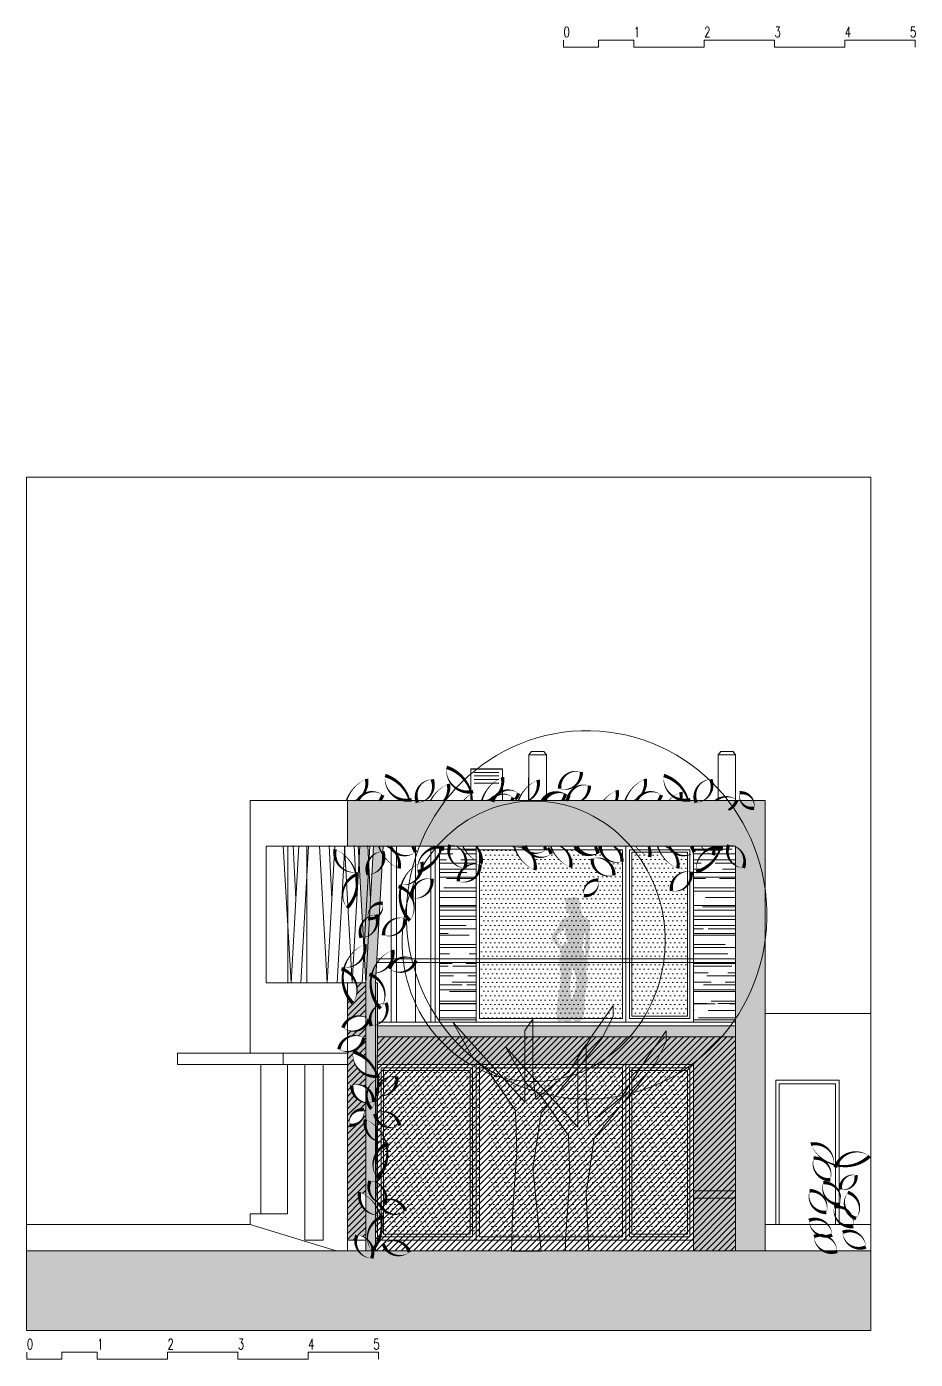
# Model space of a CAD drawing. Header units: metres. Extents: x -183 to 791, y -436 to 125.
# Drawn here: x 479.11 to 491.75, y -331.11 to -312.16 of the extents above; entities that cross this region are included whole.
import ezdxf

# ---------------------------------------------------------------- set-up
doc = ezdxf.new("R2010")
doc.units = ezdxf.units.M
doc.header["$MEASUREMENT"] = 0
doc.header["$XCLIPFRAME"] = 2
doc.layers.add('FLOATING-WINDOWS', color=2, linetype='Continuous', plot=False)
for name, color, linetype in [('okna', 4, 'Continuous'), ('SRAFA', 251, 'Continuous'), ('srafa fasada', 253, 'Continuous'), ('SRAFY', 3, 'Continuous'), ('SRAFY-TERÉN', 252, 'Continuous'), ('stafaz', 254, 'Continuous'), ('zariz.predmety', 203, 'Continuous'), ('ZDIVO', 1, 'Continuous')]:
    doc.layers.add(name, color=color, linetype=linetype)
doc.styles.add('ROMANS', font='romans.shx', dxfattribs={"width": 0.7})
picture_1 = doc.add_image_def('image2.jpg', size_in_pixel=(1024, 512))
pattern_1 = [(0, (-81.2193, -18.65418), (0.03125, 0.0625), [0, -0.0625])]
pattern_2 = [(0, (-81.2193, -18.65418), (0.44, 0.2), [3, -0.4, 1, -0.2]), (0, (-80.9533, -18.55418), (-0.2, 0.266), [0.6, -0.066, 1.2, -0.15]), (0, (-81.1193, -18.48418), (1.04, 0.134), [1.6, -0.28, 0.8, -0.2])]
pattern_3 = [(45, (-4.515854, 0), (-0.044194174, 0.044194174), [])]
pattern_4 = [(0, (-4.515854, 0), (0.03125, 0.0625), [0, -0.0625])]

msp = doc.modelspace()

# ---------------------------------------------------------------- hatches: boundary and pattern name
at = {"layer": 'FLOATING-WINDOWS', "linetype": 'Continuous', "lineweight": 0}
h = msp.add_hatch(dxfattribs=at)
h.set_pattern_fill('ANSI31,_O', color=254)
h.set_pattern_definition([(45, (-4.51585, 0), (-0.088388348, 0.088388348), [])])
h.paths.add_polyline_path([(483.931, -325.757), (483.792, -325.757, -0.244778), (483.746, -326.042, -0.060155), (483.672, -325.941), (483.672, -326.291, -0.302386), (483.931, -326.247)])
h = msp.add_hatch(color=254, dxfattribs=at)
h.dxf.hatch_style = 1
h.paths.add_polyline_path([(484.098, -325.757), (484.072, -325.757), (484.072, -326.027, 0.023409), (484.098, -326.067)])
h = msp.add_hatch(color=254, dxfattribs=at)
h.dxf.hatch_style = 1
h.paths.add_polyline_path([(484.098, -326.079, 0.035409), (484.072, -326.1), (484.072, -326.357, 0.029972), (484.098, -326.347)])
at = {"layer": 'SRAFA', "linetype": 'Continuous', "lineweight": 0}
h = msp.add_hatch(dxfattribs=at)
h.set_pattern_fill('AR-RROOF', color=256, scale=0.2, style=0)
h.set_pattern_definition(pattern_2)
h.paths.add_polyline_path([(485.5, -323.814), (484.98, -323.814), (484.98, -325.414), (485.5, -325.414)])
h = msp.add_hatch(dxfattribs=at)
h.set_pattern_fill('DOTS', color=256, style=0)
h.set_pattern_definition(pattern_4)
h.paths.add_polyline_path([(487.58, -323.864), (487.514, -323.864, -0.194558), (487.574, -324.032, -0.400227), (487.28, -323.888, -0.069044), (487.222, -323.919, -0.347523), (486.933, -323.864), (486.768, -323.864, -0.253738), (486.844, -324.115, -0.179589), (486.583, -323.864), (486.541, -323.864, -0.067689), (486.568, -323.922, -0.346241), (486.275, -323.918, -0.233409), (486.337, -324.153, -0.200176), (486.059, -323.864), (485.55, -323.864), (485.55, -323.889, -0.157949), (485.57, -324.057, -0.010145), (485.55, -324.048), (485.55, -324.074, -0.006715), (485.557, -324.076, -0.068772), (485.55, -324.14), (485.55, -325.414), (487.58, -325.414)])
h.paths.add_polyline_path([(487.238, -324.296, -0.520567), (487.033, -324.514, -0.520567)], flags=16)
h.paths.add_polyline_path([(487.15, -323.989, -0.520567), (487.459, -324.226, -0.520567)], flags=16)
h = msp.add_hatch(dxfattribs=at)
h.set_pattern_fill('DOTS', color=256, style=0)
h.set_pattern_definition(pattern_4)
h.paths.add_polyline_path([(488.505, -324.366, -0.273011), (488.279, -324.449, -0.454273), (488.505, -324.172), (488.505, -323.942, -0.2185), (488.312, -323.899), (488.31, -323.899, -0.226561), (488.367, -324.129, -0.168021), (488.117, -323.899), (487.972, -323.899, -0.06222), (487.967, -323.967, -0.064088), (487.853, -323.899), (487.715, -323.899), (487.715, -325.414), (488.505, -325.414)])
h = msp.add_hatch(dxfattribs=at)
h.set_pattern_fill('AR-RROOF', color=256, scale=0.2, style=0)
h.set_pattern_definition(pattern_2)
h.paths.add_polyline_path([(489.19, -323.814), (488.59, -323.814), (488.59, -325.414), (489.19, -325.414)])
h = msp.add_hatch(dxfattribs=at)
h.set_pattern_fill('AR-RROOF', color=256, scale=0.2, style=0)
h.set_pattern_definition(pattern_2)
h.paths.add_polyline_path([(485.5, -325.464), (484.98, -325.464), (484.98, -326.314), (485.5, -326.314)])
h = msp.add_hatch(dxfattribs=at)
h.set_pattern_fill('DOTS', color=256, style=0)
h.set_pattern_definition(pattern_4)
h.paths.add_polyline_path([(487.58, -325.464), (485.55, -325.464), (485.55, -326.264), (487.58, -326.264)])
h = msp.add_hatch(dxfattribs=at)
h.set_pattern_fill('DOTS', color=256, style=0)
h.set_pattern_definition(pattern_4)
h.paths.add_polyline_path([(488.505, -325.464), (487.715, -325.464), (487.715, -326.229), (488.505, -326.229)])
h = msp.add_hatch(dxfattribs=at)
h.set_pattern_fill('AR-RROOF', color=256, scale=0.2, style=0)
h.set_pattern_definition(pattern_2)
h.paths.add_polyline_path([(489.19, -325.464), (488.59, -325.464), (488.59, -326.314), (489.19, -326.314)])
at = {"layer": 'SRAFA', "linetype": 'Continuous', "lineweight": 0, "ltscale": 0.5}
h = msp.add_hatch(dxfattribs=at)
h.set_pattern_fill('ANSI31,_O', color=256, scale=0.5)
h.set_pattern_definition(pattern_3)
h.paths.add_polyline_path([(483.931, -325.757), (483.792, -325.757, -0.244778), (483.746, -326.042, -0.060155), (483.672, -325.941), (483.672, -326.291, -0.302386), (483.931, -326.247)])
h = msp.add_hatch(dxfattribs=at)
h.set_pattern_fill('ANSI31,_O', color=256, scale=0.5)
h.set_pattern_definition(pattern_3)
h.paths.add_polyline_path([(483.931, -327.827, -0.120122), (483.926, -327.697, -0.002688), (483.931, -327.699), (483.931, -327.459, -0.379268), (483.733, -327.214, -0.220992), (483.931, -327.24), (483.931, -327.058, -0.329671), (483.751, -326.734, -0.099798), (483.931, -326.833), (483.931, -326.36, -0.309463), (483.672, -326.428), (483.672, -326.532, -0.259507), (483.903, -326.537, -0.359615), (483.672, -326.732), (483.672, -329.414), (483.789, -329.414, -0.078034), (483.806, -329.343, -0.141829), (483.931, -329.385), (483.931, -328.987, -0.264855), (483.846, -328.729, -0.046747), (483.931, -328.776)])
h.paths.add_polyline_path([(483.7, -327.777, -0.520567), (483.904, -327.559, -0.520567)], flags=16)
h = msp.add_hatch(dxfattribs=at)
h.set_pattern_fill('ANSI31,_O', color=256, scale=0.5)
h.set_pattern_definition([(225, (529.620144, -271.65065), (0.044194174, -0.044194174), [])])
h.paths.add_polyline_path([(484.098, -326.524), (489.19, -326.524), (489.19, -329.564), (484.072, -329.564)])
at = {"layer": 'SRAFA', "linetype": 'Continuous', "lineweight": 0}
h = msp.add_hatch(dxfattribs=at)
h.set_pattern_fill('DOTS', color=256, style=0)
h.set_pattern_definition(pattern_1)
h.paths.add_polyline_path([(485.533, -326.999), (484.184, -326.999), (484.184, -329.329), (485.533, -329.329)])
h = msp.add_hatch(dxfattribs=at)
h.set_pattern_fill('DOTS', color=256, style=0)
h.set_pattern_definition([(0, (-36.62174, -18.65418), (0.03125, 0.0625), [0, -0.0625])])
h.paths.add_polyline_path([(485.668, -326.964), (487.58, -326.964), (487.58, -329.364), (485.668, -329.364)])
h = msp.add_hatch(dxfattribs=at)
h.set_pattern_fill('DOTS', color=256, style=0)
h.set_pattern_definition(pattern_1)
h.paths.add_polyline_path([(488.505, -326.999), (487.715, -326.999), (487.715, -329.329), (488.505, -329.329)])
at = {"layer": 'srafa fasada', "linetype": 'Continuous', "lineweight": 0}
for points in [[(489.61, -323.164), (483.672, -323.164), (483.672, -323.814), (489.19, -323.814), (489.19, -329.564), (489.61, -329.564)], [(483.931, -325.757), (483.792, -325.757, -0.244778), (483.746, -326.042, -0.060155), (483.672, -325.941), (483.672, -326.291, -0.302386), (483.931, -326.247)], [(484.098, -326.347, -0.029972), (484.072, -326.357), (484.072, -327.019, -0.033472), (484.096, -327.084, 0.002143), (484.098, -327.084), (484.098, -326.914), (485.5, -326.914), (487.63, -326.914), (488.59, -326.914), (488.59, -328.714), (489.19, -328.714), (489.19, -326.524), (484.098, -326.524)], [(489.19, -328.714), (488.59, -328.714), (488.59, -329.564), (489.19, -329.564)]]:
    msp.add_hatch(color=253, dxfattribs=at).paths.add_polyline_path(points)
h = msp.add_hatch(color=253, dxfattribs=at)
h.paths.add_polyline_path([(483.931, -326.36, -0.309463), (483.672, -326.428), (483.672, -326.532, -0.259507), (483.903, -326.537, -0.359615), (483.672, -326.732), (483.672, -329.414), (483.789, -329.414, -0.078034), (483.806, -329.343, -0.141829), (483.931, -329.385), (483.931, -328.987, -0.264855), (483.846, -328.729, -0.046747), (483.931, -328.776), (483.931, -327.827, -0.120122), (483.926, -327.697, -0.002688), (483.931, -327.699), (483.931, -327.459, -0.379268), (483.733, -327.214, -0.220992), (483.931, -327.24), (483.931, -327.058, -0.329671), (483.751, -326.734, -0.099798), (483.931, -326.833)])
h.paths.add_polyline_path([(483.904, -327.559, -0.520567), (483.7, -327.777, -0.520567)], flags=16)
at = {"layer": 'SRAFY', "linetype": 'Continuous', "lineweight": 0}
for points in [[(483.974, -324.065), (483.962, -323.814), (483.848, -323.814), (483.835, -324.046), (483.905, -325.291)], [(484.181, -323.814), (484.041, -323.814), (483.931, -325.757), (483.931, -329.564), (484.072, -329.564), (484.072, -325.757)], [(483.974, -324.065), (483.905, -325.291), (483.931, -325.757), (483.998, -324.567)], [(489.19, -326.364), (484.098, -326.364), (484.098, -326.524), (489.19, -326.524)]]:
    msp.add_hatch(color=44, dxfattribs=at).paths.add_polyline_path(points)
at = {"layer": 'SRAFY-TERÉN', "linetype": 'Continuous', "lineweight": 0}
msp.add_hatch(color=256, dxfattribs=at).paths.add_polyline_path([(491.11, -329.564), (479.11, -329.564), (479.11, -330.698), (491.11, -330.698)])
at = {"layer": 'stafaz', "linetype": 'Continuous', "ltscale": 0.001}
h = msp.add_hatch(color=256, dxfattribs=at)
h.paths.add_polyline_path([(486.69, -325.38), (486.693, -325.366), (486.702, -325.35), (486.709, -325.336), (486.713, -325.324), (486.699, -325.311), (486.693, -325.301), (486.688, -325.284), (486.688, -325.271), (486.689, -325.26), (486.673, -325.252), (486.662, -325.24), (486.651, -325.226), (486.64, -325.217), (486.631, -325.206), (486.619, -325.191), (486.608, -325.178), (486.597, -325.163), (486.59, -325.152), (486.584, -325.142), (486.578, -325.131), (486.575, -325.119), (486.575, -325.107), (486.579, -325.097), (486.583, -325.087), (486.587, -325.076), (486.593, -325.066), (486.6, -325.056), (486.609, -325.042), (486.618, -325.03), (486.629, -325.017), (486.637, -325.006), (486.644, -324.994), (486.652, -324.982), (486.66, -324.968), (486.665, -324.958), (486.671, -324.943), (486.676, -324.932), (486.68, -324.919), (486.685, -324.907), (486.691, -324.895), (486.698, -324.885), (486.707, -324.872), (486.719, -324.86), (486.731, -324.85), (486.746, -324.838), (486.759, -324.83), (486.769, -324.825), (486.779, -324.823), (486.79, -324.821), (486.8, -324.817), (486.812, -324.813), (486.819, -324.799), (486.819, -324.788), (486.832, -324.786), (486.839, -324.776), (486.825, -324.775), (486.814, -324.775), (486.804, -324.774), (486.795, -324.763), (486.791, -324.749), (486.784, -324.735), (486.781, -324.724), (486.778, -324.713), (486.77, -324.702), (486.769, -324.691), (486.771, -324.681), (486.777, -324.671), (486.781, -324.66), (486.783, -324.65), (486.771, -324.615), (486.768, -324.602), (486.766, -324.589), (486.766, -324.579), (486.768, -324.569), (486.774, -324.557), (486.785, -324.551), (486.798, -324.547), (486.81, -324.545), (486.824, -324.544), (486.837, -324.544), (486.849, -324.544), (486.86, -324.543), (486.872, -324.539), (486.885, -324.536), (486.899, -324.533), (486.915, -324.536), (486.933, -324.546), (486.943, -324.556), (486.957, -324.57), (486.963, -324.58), (486.971, -324.596), (486.976, -324.608), (486.98, -324.622), (486.982, -324.636), (486.984, -324.649), (486.986, -324.66), (486.986, -324.676), (486.989, -324.691), (486.989, -324.704), (486.99, -324.721), (486.991, -324.736), (486.995, -324.75), (486.999, -324.763), (487.005, -324.776), (487.013, -324.787), (487.021, -324.798), (487.03, -324.809), (487.045, -324.819), (487.06, -324.822), (487.07, -324.826), (487.082, -324.835), (487.083, -324.846), (487.095, -324.854), (487.106, -324.869), (487.111, -324.885), (487.116, -324.898), (487.119, -324.914), (487.122, -324.927), (487.123, -324.941), (487.123, -324.954), (487.121, -324.966), (487.118, -324.976), (487.117, -324.988), (487.115, -325.005), (487.116, -325.019), (487.116, -325.031), (487.116, -325.042), (487.116, -325.053), (487.116, -325.063), (487.116, -325.076), (487.116, -325.093), (487.115, -325.107), (487.113, -325.118), (487.111, -325.131), (487.111, -325.141), (487.111, -325.154), (487.113, -325.167), (487.113, -325.183), (487.115, -325.2), (487.117, -325.212), (487.117, -325.224), (487.117, -325.239), (487.115, -325.257), (487.113, -325.272), (487.11, -325.287), (487.107, -325.298), (487.104, -325.314), (487.1, -325.328), (487.097, -325.339), (487.094, -325.353), (487.09, -325.364), (487.09, -325.376), (487.085, -325.389), (487.082, -325.401), (487.081, -325.416), (487.081, -325.432), (487.085, -325.443), (487.089, -325.453), (487.095, -325.469), (487.099, -325.481), (487.1, -325.491), (487.095, -325.506), (487.085, -325.522), (487.074, -325.534), (487.063, -325.544), (487.064, -325.558), (487.064, -325.572), (487.064, -325.582), (487.067, -325.597), (487.071, -325.619), (487.073, -325.631), (487.075, -325.642), (487.079, -325.656), (487.082, -325.673), (487.085, -325.696), (487.085, -325.707), (487.087, -325.719), (487.087, -325.731), (487.086, -325.741), (487.084, -325.751), (487.076, -325.769), (487.07, -325.789), (487.066, -325.816), (487.063, -325.828), (487.063, -325.841), (487.061, -325.852), (487.059, -325.863), (487.056, -325.882), (487.055, -325.894), (487.053, -325.909), (487.051, -325.921), (487.05, -325.934), (487.049, -325.945), (487.047, -325.956), (487.046, -325.967), (487.044, -325.978), (487.043, -326), (487.043, -326.024), (487.043, -326.038), (487.043, -326.049), (487.043, -326.062), (487.043, -326.076), (487.043, -326.093), (487.042, -326.107), (487.042, -326.118), (487.041, -326.129), (487.039, -326.141), (487.039, -326.152), (487.038, -326.165), (487.037, -326.177), (487.035, -326.196), (487.032, -326.218), (487.03, -326.228), (487.025, -326.241), (487.022, -326.254), (487.018, -326.275), (487.008, -326.281), (486.996, -326.285), (486.986, -326.284), (486.983, -326.298), (486.975, -326.312), (486.961, -326.318), (486.943, -326.318), (486.932, -326.315), (486.922, -326.313), (486.904, -326.306), (486.89, -326.296), (486.879, -326.283), (486.868, -326.268), (486.857, -326.262), (486.857, -326.275), (486.857, -326.285), (486.855, -326.298), (486.857, -326.308), (486.858, -326.318), (486.846, -326.322), (486.833, -326.322), (486.822, -326.323), (486.81, -326.32), (486.799, -326.32), (486.784, -326.318), (486.769, -326.318), (486.757, -326.31), (486.747, -326.299), (486.733, -326.291), (486.721, -326.29), (486.71, -326.298), (486.707, -326.311), (486.696, -326.312), (486.68, -326.312), (486.669, -326.31), (486.663, -326.3), (486.663, -326.288), (486.65, -326.282), (486.644, -326.27), (486.644, -326.253), (486.645, -326.238), (486.645, -326.225), (486.645, -326.213), (486.645, -326.195), (486.648, -326.181), (486.648, -326.169), (486.648, -326.159), (486.647, -326.137), (486.646, -326.122), (486.649, -326.103), (486.651, -326.084), (486.651, -326.073), (486.651, -326.059), (486.655, -326.039), (486.658, -326.028), (486.661, -326.011), (486.663, -325.996), (486.663, -325.982), (486.664, -325.972), (486.665, -325.962), (486.665, -325.941), (486.666, -325.928), (486.667, -325.917), (486.672, -325.898), (486.675, -325.878), (486.677, -325.867), (486.68, -325.856), (486.682, -325.846), (486.687, -325.824), (486.688, -325.813), (486.69, -325.802), (486.692, -325.791), (486.696, -325.772), (486.697, -325.758), (486.697, -325.747), (486.698, -325.737), (486.699, -325.726), (486.701, -325.709), (486.701, -325.691), (486.702, -325.676), (486.702, -325.663), (486.702, -325.652), (486.702, -325.641), (486.702, -325.63), (486.702, -325.617), (486.7, -325.603), (486.697, -325.589), (486.694, -325.575), (486.692, -325.557), (486.69, -325.543), (486.687, -325.519), (486.685, -325.505), (486.683, -325.49), (486.683, -325.474), (486.683, -325.464), (486.683, -325.448), (486.683, -325.438), (486.683, -325.423), (486.685, -325.412), (486.687, -325.396)])
h.paths.add_polyline_path([(486.874, -325.542), (486.869, -325.555), (486.865, -325.566), (486.862, -325.577), (486.858, -325.588), (486.854, -325.603), (486.852, -325.62), (486.85, -325.635), (486.848, -325.649), (486.848, -325.666), (486.847, -325.679), (486.845, -325.693), (486.845, -325.703), (486.843, -325.72), (486.843, -325.73), (486.841, -325.742), (486.84, -325.755), (486.839, -325.768), (486.839, -325.781), (486.839, -325.792), (486.84, -325.813), (486.84, -325.834), (486.841, -325.851), (486.842, -325.866), (486.845, -325.883), (486.846, -325.896), (486.848, -325.909), (486.85, -325.922), (486.851, -325.933), (486.853, -325.946), (486.853, -325.957), (486.855, -325.968), (486.856, -325.98), (486.858, -325.994), (486.866, -325.981), (486.871, -325.97), (486.878, -325.952), (486.882, -325.938), (486.888, -325.92), (486.89, -325.907), (486.896, -325.889), (486.901, -325.871), (486.906, -325.855), (486.911, -325.843), (486.915, -325.83), (486.922, -325.817), (486.921, -325.803), (486.916, -325.793), (486.912, -325.782), (486.91, -325.771), (486.911, -325.761), (486.92, -325.748), (486.926, -325.736), (486.926, -325.719), (486.924, -325.697), (486.919, -325.674), (486.916, -325.66), (486.912, -325.642), (486.909, -325.629), (486.905, -325.613), (486.899, -325.594), (486.895, -325.58), (486.892, -325.57), (486.888, -325.558), (486.883, -325.547), (486.876, -325.531)], flags=16)
h.paths.add_polyline_path([(487.035, -325.378), (487.037, -325.395), (487.038, -325.405), (487.039, -325.42), (487.05, -325.411), (487.054, -325.398), (487.054, -325.386), (487.054, -325.375), (487.054, -325.362), (487.055, -325.351), (487.055, -325.34), (487.055, -325.327), (487.055, -325.315), (487.055, -325.304), (487.053, -325.29), (487.051, -325.279), (487.047, -325.262), (487.046, -325.251), (487.045, -325.234), (487.045, -325.222), (487.045, -325.206), (487.045, -325.195), (487.047, -325.182), (487.048, -325.169), (487.05, -325.155), (487.052, -325.142), (487.054, -325.132), (487.055, -325.12), (487.055, -325.109), (487.055, -325.099), (487.052, -325.083), (487.048, -325.063), (487.045, -325.053), (487.034, -325.057), (487.03, -325.072), (487.031, -325.082), (487.032, -325.095), (487.032, -325.106), (487.031, -325.12), (487.028, -325.132), (487.027, -325.143), (487.025, -325.155), (487.023, -325.166), (487.023, -325.179), (487.022, -325.189), (487.02, -325.21), (487.017, -325.221), (487.014, -325.234), (487.009, -325.245), (487.007, -325.256), (487.012, -325.27), (487.015, -325.281), (487.022, -325.296), (487.025, -325.307), (487.031, -325.321), (487.035, -325.337), (487.035, -325.354), (487.035, -325.366)], flags=16)
h.paths.add_polyline_path([(486.793, -325.198), (486.796, -325.187), (486.797, -325.176), (486.797, -325.165), (486.794, -325.153), (486.791, -325.139), (486.79, -325.129), (486.785, -325.111), (486.782, -325.097), (486.778, -325.083), (486.774, -325.071), (486.77, -325.058), (486.768, -325.046), (486.768, -325.035), (486.769, -325.021), (486.771, -325.008), (486.769, -324.994), (486.765, -324.983), (486.758, -324.973), (486.731, -324.999), (486.724, -325.01), (486.718, -325.02), (486.708, -325.031), (486.694, -325.044), (486.682, -325.053), (486.667, -325.067), (486.659, -325.078), (486.65, -325.091), (486.643, -325.101), (486.643, -325.114), (486.648, -325.124), (486.655, -325.138), (486.664, -325.151), (486.669, -325.162), (486.672, -325.173), (486.676, -325.184), (486.683, -325.199), (486.693, -325.212), (486.703, -325.222), (486.713, -325.229), (486.724, -325.224), (486.735, -325.215), (486.746, -325.204), (486.757, -325.196), (486.77, -325.195), (486.783, -325.195)], flags=16)

# ---------------------------------------------------------------- linework, layer by layer
at = {"layer": 'FLOATING-WINDOWS', "linetype": 'Continuous', "lineweight": 0}
for p, q in [((479.11, -329.564), (479.11, -318.564)), ((491.11, -329.564), (491.11, -318.564))]:
    msp.add_line(p, q, dxfattribs=at)
at = {"layer": 'FLOATING-WINDOWS', "color": 254, "linetype": 'Continuous', "lineweight": 0}
for p, q in [((484.292, -326.314), (484.292, -323.814)), ((484.367, -323.814), (484.367, -326.314)), ((484.639, -323.814), (484.639, -326.314)), ((484.855, -323.814), (484.855, -326.314)), ((484.919, -323.814), (484.919, -326.314)), ((484.98, -326.314), (484.98, -323.814)), ((485.5, -326.314), (485.5, -323.814)), ((488.59, -326.314), (488.59, -323.814)), ((484.098, -326.914), (484.099, -329.414))]:
    msp.add_line(p, q, dxfattribs=at)
at = {"layer": 'FLOATING-WINDOWS', "linetype": 'Continuous', "lineweight": 0, "flags": 128}
for points in [[(484.098, -326.524), (489.19, -326.524), (489.19, -329.564), (484.072, -329.564)], [(491.11, -329.564), (479.11, -329.564), (479.11, -330.698), (491.11, -330.698)]]:
    msp.add_lwpolyline(points, close=True, dxfattribs=at)
at = {"layer": 'okna', "linetype": 'Continuous', "lineweight": 0}
for p, q in [((484.098, -326.914), (488.59, -326.914)), ((488.59, -326.914), (488.59, -328.714)), ((487.63, -329.414), (488.59, -329.414))]:
    msp.add_line(p, q, dxfattribs=at)
for points in [[(485.5, -323.814), (487.63, -323.814), (487.63, -326.314), (485.5, -326.314)], [(485.55, -323.864), (487.58, -323.864), (487.58, -326.264), (485.55, -326.264)], [(487.68, -323.864), (488.54, -323.864), (488.54, -326.264), (487.68, -326.264)], [(487.715, -323.899), (488.505, -323.899), (488.505, -326.229), (487.715, -326.229)], [(484.099, -326.914), (485.5, -326.914), (485.5, -329.414), (484.099, -329.414)], [(484.149, -326.964), (485.45, -326.964), (485.45, -329.364), (484.149, -329.364)], [(484.184, -326.999), (485.415, -326.999), (485.415, -329.329), (484.184, -329.329)], [(485.5, -326.914), (487.63, -326.914), (487.63, -329.414), (485.5, -329.414)], [(485.55, -326.964), (487.58, -326.964), (487.58, -329.364), (485.55, -329.364)], [(487.68, -326.964), (488.54, -326.964), (488.54, -329.364), (487.68, -329.364)], [(487.715, -326.999), (488.505, -326.999), (488.505, -329.329), (487.715, -329.329)]]:
    msp.add_lwpolyline(points, close=True, dxfattribs=at)
at = {"layer": 'SRAFA', "linetype": 'Continuous', "lineweight": 0}
for p, q in [((486.25, -322.514), (486.288, -322.464)), ((486.5, -322.514), (486.25, -322.514)), ((486.25, -322.514), (486.25, -323.164)), ((486.463, -322.464), (486.288, -322.464)), ((486.5, -322.514), (486.463, -322.464)), ((486.5, -323.164), (486.5, -322.514)), ((488.94, -322.514), (488.978, -322.464)), ((489.19, -322.514), (488.94, -322.514)), ((488.94, -322.514), (488.94, -323.164)), ((489.153, -322.464), (488.978, -322.464)), ((489.19, -322.514), (489.153, -322.464)), ((489.19, -323.164), (489.19, -322.514)), ((485.875, -322.714), (485.425, -322.714)), ((485.425, -322.714), (485.425, -323.164)), ((485.825, -322.764), (485.475, -322.764)), ((485.825, -322.814), (485.475, -322.814)), ((485.875, -323.164), (485.875, -322.714)), ((485.825, -322.864), (485.475, -322.864)), ((485.825, -322.914), (485.475, -322.914)), ((483.672, -323.164), (482.29, -323.164)), ((482.29, -323.164), (482.29, -326.754)), ((483.672, -323.814), (482.517, -323.814)), ((482.517, -325.757), (482.517, -323.814)), ((482.759, -323.808), (482.869, -325.757)), ((482.823, -323.814), (482.823, -325.757)), ((482.869, -325.757), (482.979, -323.808)), ((482.899, -323.801), (482.936, -324.567)), ((483.009, -325.757), (483.119, -323.814)), ((483.094, -325.757), (483.095, -323.814)), ((483.273, -323.808), (483.382, -325.757)), ((483.382, -325.757), (483.492, -323.808)), ((483.413, -323.801), (483.45, -324.567)), ((483.523, -325.757), (483.632, -323.814)), ((483.672, -325.757), (482.517, -325.757)), ((491.11, -326.189), (489.61, -326.189)), ((491.11, -328.064), (491.11, -326.189)), ((483.672, -326.754), (481.254, -326.754)), ((481.254, -326.754), (481.254, -326.914)), ((482.759, -326.914), (482.759, -326.754)), ((483.672, -326.914), (481.254, -326.914)), ((482.44, -326.914), (482.44, -329.039)), ((482.817, -329.039), (482.817, -326.914)), ((483.063, -329.414), (483.063, -326.914)), ((483.328, -329.414), (483.328, -326.914)), ((489.76, -329.189), (489.76, -327.139)), ((489.76, -327.139), (490.66, -327.139)), ((489.81, -329.189), (489.81, -327.189)), ((489.81, -327.189), (490.61, -327.189)), ((490.61, -329.189), (490.61, -327.189)), ((490.66, -329.189), (490.66, -327.139)), ((491.11, -329.564), (491.11, -328.064)), ((482.29, -329.189), (482.29, -329.039)), ((482.29, -329.039), (482.817, -329.039)), ((479.11, -329.189), (482.29, -329.189)), ((482.29, -329.189), (483.51, -329.564)), ((489.61, -329.189), (491.109, -329.189)), ((483.328, -329.414), (483.063, -329.414))]:
    msp.add_line(p, q, dxfattribs=at)
at = {"layer": 'SRAFY', "linetype": 'Continuous', "lineweight": 0}
for p, q in [((486.741, -312.353), (486.741, -312.453)), ((487.241, -312.453), (487.241, -312.353)), ((487.241, -312.353), (487.741, -312.353)), ((487.741, -312.353), (487.741, -312.453)), ((488.741, -312.453), (488.741, -312.353)), ((488.741, -312.353), (489.741, -312.353)), ((489.741, -312.353), (489.741, -312.453)), ((490.741, -312.453), (490.741, -312.353)), ((490.741, -312.353), (491.741, -312.353)), ((491.741, -312.353), (491.741, -312.453)), ((486.741, -312.453), (487.241, -312.453)), ((487.741, -312.453), (488.741, -312.453)), ((489.741, -312.453), (490.741, -312.453)), ((483.672, -323.164), (489.61, -323.164)), ((483.672, -323.164), (483.672, -323.814)), ((489.61, -323.164), (489.61, -329.564)), ((489.61, -323.164), (489.61, -326.819)), ((483.629, -323.808), (483.739, -325.757)), ((483.672, -323.814), (489.19, -323.814)), ((483.739, -325.757), (483.848, -323.808)), ((483.769, -323.801), (483.806, -324.567)), ((483.822, -323.808), (483.931, -325.757)), ((483.879, -325.757), (483.988, -323.814)), ((483.931, -325.757), (484.041, -323.808)), ((483.961, -323.801), (483.998, -324.567)), ((484.072, -325.757), (484.181, -323.814)), ((489.19, -323.814), (489.19, -329.564)), ((484.088, -325.464), (489.19, -325.464)), ((484.091, -325.414), (489.19, -325.414)), ((483.672, -325.757), (483.931, -325.757)), ((483.672, -325.757), (483.672, -329.564)), ((483.931, -329.564), (483.931, -325.757)), ((484.061, -325.757), (484.061, -325.757)), ((484.072, -325.757), (484.098, -325.757)), ((484.072, -329.564), (484.072, -325.757)), ((484.098, -325.757), (484.098, -326.524)), ((484.098, -326.314), (489.19, -326.314)), ((484.098, -326.364), (489.19, -326.364)), ((484.098, -326.524), (489.19, -326.524)), ((488.59, -329.564), (488.59, -328.714)), ((488.59, -328.714), (489.19, -328.714)), ((488.59, -328.814), (489.19, -328.814)), ((483.672, -329.414), (483.931, -329.414)), ((484.072, -329.414), (488.59, -329.414)), ((479.111, -331.007), (479.111, -331.107)), ((479.111, -331.107), (479.611, -331.107)), ((479.611, -331.107), (479.611, -331.007)), ((479.611, -331.007), (480.111, -331.007)), ((480.111, -331.007), (480.111, -331.107)), ((480.111, -331.107), (481.111, -331.107)), ((481.111, -331.107), (481.111, -331.007)), ((481.111, -331.007), (482.111, -331.007)), ((482.111, -331.007), (482.111, -331.107)), ((482.111, -331.107), (483.111, -331.107)), ((483.111, -331.107), (483.111, -331.007)), ((483.111, -331.007), (484.111, -331.007)), ((484.111, -331.007), (484.111, -331.107))]:
    msp.add_line(p, q, dxfattribs=at)
at = {"layer": 'zariz.predmety', "color": 253, "linetype": 'Continuous', "ltscale": 0.001}
for points in [[(483.765, -323.169, 0.0128, 0.05, 0.372704), (483.942, -322.855, 0, 0.0217, 0.211165), (483.657, -323.164, 0, 0.0217, 0.211165)], [(484.552, -323.157, 0.0244, 0.05, 0.250948), (484.207, -322.807, 0, 0, 0), (484.207, -322.807, 0, 0.05, 0.520567), (484.584, -323.151, 0, 0.0245, 0.239565), (484.573, -323.164, 0, 0, 0)], [(485.446, -323.164, 0.0181, 0.05, 0.316195), (485.081, -322.691, 0, 0, 0), (485.081, -322.691, 0, 0.05, 0.520567), (485.458, -323.035, 0, 0.05, 0.520567), (485.451, -323.066, 0, 0.0154, 0.149233), (485.324, -323.164, 0, 0, 0)], [(485.564, -323.164, 0.0413, 0.05, 0.084025), (485.564, -323.158, 0, 0.05, 0.520567), (485.874, -322.832, 0, 0.0229, 0.223658), (485.581, -323.164, 0, 0, 0)], [(487.727, -323.169, 0.0128, 0.05, 0.372704), (487.904, -322.855, 0, 0.0217, 0.211165), (487.619, -323.164, 0, 0.0217, 0.211165)], [(488.514, -323.157, 0.0244, 0.05, 0.250948), (488.169, -322.807, 0, 0, 0), (488.169, -322.807, 0, 0.05, 0.520567), (488.546, -323.151, 0, 0.0245, 0.239565), (488.535, -323.164, 0, 0, 0)], [(484.131, -323.164, 0.0402, 0.05, 0.094624), (484.173, -323.086, 0, 0.0453, 0.463992), (483.819, -323.164, 0, 0, 0)], [(485.037, -323.17, 0.0251, 0.05, 0.243333), (485.106, -322.927, 0, 0.0178, 0.172137), (484.852, -323.164, 0, 0.0178, 0.172137)], [(486.058, -323.147, 0.0392, 0.05, 0.103735), (486.105, -323.062, 0, 0.05, 0.520567), (485.735, -323.181, 0, 0, 0), (485.735, -323.181, 0, 0, 0)], [(486.234, -323.17, 0.0159, 0.05, 0.339435), (486.381, -322.87, 0, 0.0209, 0.203594), (486.101, -323.164, 0, 0.0209, 0.203594)], [(486.729, -323.164, 0.0388, 0.05, 0.108358), (486.769, -323.07, 0, 0, 0), (486.769, -323.07, 0, 0.0419, 0.425803), (486.439, -323.164, 0, 0, 0)], [(486.786, -323.164, 0.0419, 0.05, 0.078048), (486.819, -323.098, 0, 0.0437, 0.445783), (486.472, -323.164, 0, 0, 0)], [(486.998, -323.164, 0.0224, 0.05, 0.271091), (487.11, -322.952, 0, 0, 0), (487.11, -322.952, 0, 0.0473, 0.488011), (486.802, -323.164, 0, 0, 0)], [(487.493, -323.164, 0.0358, 0.05, 0.136798), (487.504, -323.017, 0, 0.0124, 0.119168), (487.309, -323.164, 0, 0.0124, 0.119168)], [(488.093, -323.164, 0.0402, 0.05, 0.094624), (488.135, -323.086, 0, 0.0453, 0.463992), (487.781, -323.164, 0, 0, 0)], [(488.408, -323.164, 0.0384, 0.05, 0.111729), (488.411, -323.043, 0, 0.0106, 0.102361), (488.239, -323.164, 0, 0, 0)], [(486.008, -323.164, 0.0447, 0.05, 0.051147), (486.027, -323.12, 0, 0.0408, 0.413223), (485.695, -323.164, 0, 0, 0)], [(489.088, -323.297, 0.0293, 0.05, 0.201601), (489.206, -323.157, 0, 0.0352, 0.351589), (488.909, -323.164, 0, 0, 0)], [(486.521, -323.837, 0.0392, 0.05, -0.103735), (486.568, -323.922, 0, 0.05, -0.520567), (486.198, -323.804, 0, 0, 0), (486.198, -323.804, 0, 0, 0)], [(484.229, -323.816, 0.0128, 0.05, -0.372704), (484.405, -324.129, 0, 0.0217, -0.211165), (484.12, -323.82, 0, 0.0217, -0.211165)], [(484.595, -323.82, 0.0402, 0.05, -0.094624), (484.637, -323.899, 0, 0.0453, -0.463992), (484.283, -323.82, 0, 0, 0)], [(485.015, -323.828, 0.0244, 0.05, -0.250948), (484.67, -324.178, 0, 0, 0), (484.67, -324.178, 0, 0.05, -0.520567), (485.048, -323.833, 0, 0.0245, -0.239565), (485.036, -323.82, 0, 0, 0)], [(485.5, -323.814, 0.0251, 0.05, -0.243333), (485.57, -324.057, 0, 0.0178, -0.172137), (485.315, -323.82, 0, 0.0178, -0.172137)], [(486.027, -323.82, 0.0413, 0.05, -0.084025), (486.027, -323.827, 0, 0.05, -0.520567), (486.337, -324.153, 0, 0.0229, -0.223658), (486.044, -323.82, 0, 0, 0)], [(486.472, -323.82, 0.0447, 0.05, -0.051147), (486.491, -323.865, 0, 0.0408, -0.413223), (486.158, -323.82, 0, 0, 0)], [(486.697, -323.814, 0.0159, 0.05, -0.339435), (486.844, -324.115, 0, 0.0209, -0.203594), (486.564, -323.82, 0, 0.0209, -0.203594)], [(487.193, -323.82, 0.0388, 0.05, -0.108358), (487.232, -323.914, 0, 0, 0), (487.232, -323.914, 0, 0.0419, -0.425803), (486.903, -323.82, 0, 0, 0)], [(487.249, -323.82, 0.0419, 0.05, -0.078048), (487.282, -323.886, 0, 0.0437, -0.445783), (486.935, -323.82, 0, 0, 0)], [(487.462, -323.82, 0.0224, 0.05, -0.271091), (487.574, -324.032, 0, 0, 0), (487.574, -324.032, 0, 0.0473, -0.488011), (487.265, -323.82, 0, 0, 0)], [(487.957, -323.82, 0.0358, 0.05, -0.136798), (487.967, -323.967, 0, 0.0124, -0.119168), (487.772, -323.82, 0, 0.0124, -0.119168)], [(488.191, -323.816, 0.0128, 0.05, -0.372704), (488.367, -324.129, 0, 0.0217, -0.211165), (488.082, -323.82, 0, 0.0217, -0.211165)], [(488.557, -323.82, 0.0402, 0.05, -0.094624), (488.599, -323.899, 0, 0.0453, -0.463992), (488.245, -323.82, 0, 0, 0)], [(488.977, -323.828, 0.0244, 0.05, -0.250948), (488.632, -324.178, 0, 0, 0), (488.632, -324.178, 0, 0.05, -0.520567), (489.01, -323.833, 0, 0.0245, -0.239565), (488.998, -323.82, 0, 0, 0)], [(488.872, -323.82, 0.0384, 0.05, -0.111729), (488.874, -323.941, 0, 0.0106, -0.102361), (488.702, -323.82, 0, 0, 0)]]:
    msp.add_lwpolyline(points, format="xyseb", dxfattribs=at)
for points in [[(486.996, -322.758, 0, 0, 0.520567), (486.996, -322.758, 0, 0.05, 0.520567), (486.687, -322.995, 0, 0.05, 0.520567), (486.996, -322.758, 0.05, 0.05, 0)], [(484.666, -323.192, 0, 0, 0.520567), (484.666, -323.192, 0, 0.05, 0.520567), (484.875, -322.863, 0, 0.05, 0.520567), (484.666, -323.192, 0.05, 0.05, 0)], [(488.628, -323.192, 0, 0, 0.520567), (488.628, -323.192, 0, 0.05, 0.520567), (488.837, -322.863, 0, 0.05, 0.520567), (488.628, -323.192, 0.05, 0.05, 0)], [(489.247, -323.055, 0, 0, 0.520567), (489.247, -323.055, 0, 0.05, 0.520567), (489.452, -323.273, 0, 0.05, 0.520567), (489.247, -323.055, 0.05, 0.05, 0)], [(485.129, -323.793, 0, 0, -0.520567), (485.129, -323.793, 0, 0.05, -0.520567), (485.338, -324.121, 0, 0.05, -0.520567), (485.129, -323.793, 0.05, 0.05, 0)], [(489.091, -323.793, 0, 0, -0.520567), (489.091, -323.793, 0, 0.05, -0.520567), (489.3, -324.121, 0, 0.05, -0.520567), (489.091, -323.793, 0.05, 0.05, 0)], [(483.666, -324.691, 0, 0, -0.520567), (483.666, -324.691, 0, 0.05, -0.520567), (483.827, -324.206, 0, 0.05, -0.520567), (483.806, -324.182, 0, 0.05, -0.520567), (483.496, -323.856, 0, 0.05, -0.520567), (483.666, -324.691, 0.05, 0.05, 0)], [(483.965, -324.217, 0, 0, 0.520567), (483.965, -324.217, 0, 0.05, 0.520567), (484.173, -323.888, 0, 0.05, 0.520567), (483.965, -324.217, 0.05, 0.05, 0)], [(487.459, -324.226, 0, 0, -0.520567), (487.459, -324.226, 0, 0.05, -0.520567), (487.15, -323.989, 0, 0.05, -0.520567), (487.459, -324.226, 0.05, 0.05, 0)], [(484.558, -324.87, 0, 0, 0.520567), (484.558, -324.87, 0, 0.05, 0.520567), (484.398, -324.385, 0, 0.05, 0.520567), (484.419, -324.361, 0, 0.05, 0.520567), (484.729, -324.035, 0, 0.05, 0.520567), (484.558, -324.87, 0.05, 0.05, 0)], [(485.248, -324.312, 0, 0, 0.520567), (485.248, -324.312, 0, 0.05, 0.520567), (485.557, -324.076, 0, 0.05, 0.520567), (485.248, -324.312, 0.05, 0.05, 0)], [(488.556, -324.176, 0, 0, 0.520567), (488.556, -324.176, 0, 0.05, 0.520567), (488.279, -324.449, 0, 0.05, 0.520567), (488.556, -324.176, 0.05, 0.05, 0)], [(484.87, -324.276, 0, 0, 0.520567), (484.87, -324.276, 0, 0.05, 0.520567), (484.592, -324.549, 0, 0.05, 0.520567), (484.87, -324.276, 0.05, 0.05, 0)], [(487.033, -324.514, 0, 0, -0.520567), (487.033, -324.514, 0, 0.05, -0.520567), (487.238, -324.296, 0, 0.05, -0.520567), (487.033, -324.514, 0.05, 0.05, 0)], [(484.172, -324.624, 0, 0, -0.520567), (484.172, -324.624, 0, 0.05, -0.520567), (483.967, -324.841, 0, 0.05, -0.520567), (484.172, -324.624, 0.05, 0.05, 0)], [(483.868, -325.115, 0, 0, 0.520567), (483.868, -325.115, 0, 0.05, 0.520567), (484.077, -324.786, 0, 0.05, 0.520567), (483.868, -325.115, 0.05, 0.05, 0)], [(484.492, -324.842, 0, 0, 0.520567), (484.492, -324.842, 0, 0.05, 0.520567), (484.184, -325.079, 0, 0.05, 0.520567), (484.492, -324.842, 0.05, 0.05, 0)], [(483.746, -326.042, 0, 0, 0.520567), (483.746, -326.042, 0, 0.05, 0.520567), (483.586, -325.557, 0, 0.05, 0.520567), (483.607, -325.533, 0, 0.05, 0.520567), (483.917, -325.207, 0, 0.05, 0.520567), (483.746, -326.042, 0.05, 0.05, 0)], [(484.143, -326.121, 0, 0, 0.520567), (484.143, -326.121, 0, 0.05, 0.520567), (483.982, -325.636, 0, 0.05, 0.520567), (484.004, -325.613, 0, 0.05, 0.520567), (484.314, -325.287, 0, 0.05, 0.520567), (484.143, -326.121, 0.05, 0.05, 0)], [(484.273, -325.556, 0, 0, 0.520567), (484.273, -325.556, 0, 0.05, 0.520567), (484.644, -325.437, 0, 0.05, 0.520567), (484.273, -325.556, 0.05, 0.05, 0)], [(484.011, -326.368, 0, 0, 0.520567), (484.011, -326.368, 0, 0.05, 0.520567), (484.219, -326.039, 0, 0.05, 0.520567), (484.011, -326.368, 0.05, 0.05, 0)], [(483.608, -326.393, 0, 0, 0.520567), (483.608, -326.393, 0, 0.05, 0.520567), (483.978, -326.275, 0, 0.05, 0.520567), (483.608, -326.393, 0.05, 0.05, 0)], [(483.903, -326.537, 0, 0, 0.520567), (483.903, -326.537, 0, 0.05, 0.520567), (483.55, -326.7, 0, 0.05, 0.520567), (483.903, -326.537, 0.05, 0.05, 0)], [(483.751, -326.734, 0, 0, 0.520567), (483.751, -326.734, 0, 0.05, 0.520567), (484.128, -327.078, 0, 0.05, 0.520567), (484.121, -327.109, 0, 0.05, 0.520567), (484.011, -327.546, 0, 0.05, 0.520567), (483.751, -326.734, 0.05, 0.05, 0)], [(483.733, -327.214, 0, 0, -0.520567), (483.733, -327.214, 0, 0.05, -0.520567), (484.042, -327.451, 0, 0.05, -0.520567), (483.733, -327.214, 0.05, 0.05, 0)], [(484.37, -327.088, 0, 0, 0.520567), (484.37, -327.088, 0, 0.05, 0.520567), (484.092, -327.361, 0, 0.05, 0.520567), (484.37, -327.088, 0.05, 0.05, 0)], [(483.904, -327.559, 0, 0, -0.520567), (483.904, -327.559, 0, 0.05, -0.520567), (483.7, -327.777, 0, 0.05, -0.520567), (483.904, -327.559, 0.05, 0.05, 0)], [(484.06, -327.619, 0, 0, -0.520567), (484.06, -327.619, 0, 0.05, -0.520567), (484.413, -327.782, 0, 0.05, -0.520567), (484.06, -327.619, 0.05, 0.05, 0)], [(484.097, -328.532, 0, 0, -0.520567), (484.097, -328.532, 0, 0.05, -0.520567), (484.257, -328.047, 0, 0.05, -0.520567), (484.236, -328.023, 0, 0.05, -0.520567), (483.926, -327.697, 0, 0.05, -0.520567), (484.097, -328.532, 0.05, 0.05, 0)], [(491.094, -328.219, 0, 0, 0.520567), (491.094, -328.219, 0, 0.05, 0.520567), (490.609, -328.38, 0, 0.05, 0.520567), (490.585, -328.358, 0, 0.05, 0.520567), (490.259, -328.048, 0, 0.05, 0.520567), (491.094, -328.219, 0.05, 0.05, 0)], [(490.536, -328.555, 0, 0, 0.520567), (490.536, -328.555, 0, 0.05, 0.520567), (490.3, -328.246, 0, 0.05, 0.520567), (490.536, -328.555, 0.05, 0.05, 0)], [(490.683, -328.693, 0, 0, 0.520567), (490.683, -328.693, 0, 0.05, 0.520567), (490.901, -328.489, 0, 0.05, 0.520567), (490.683, -328.693, 0.05, 0.05, 0)], [(484.017, -329.564, 0, 0, -0.520567), (484.017, -329.564, 0, 0.05, -0.520567), (484.178, -329.079, 0, 0.05, -0.520567), (484.156, -329.055, 0, 0.05, -0.520567), (483.846, -328.729, 0, 0.05, -0.520567), (484.017, -329.564, 0.05, 0.05, 0)], [(484.2, -328.898, 0, 0, -0.520567), (484.2, -328.898, 0, 0.05, -0.520567), (483.992, -328.57, 0, 0.05, -0.520567), (484.2, -328.898, 0.05, 0.05, 0)], [(490.243, -328.711, 0, 0, 0.520567), (490.243, -328.711, 0, 0.05, 0.520567), (490.48, -329.02, 0, 0.05, 0.520567), (490.243, -328.711, 0.05, 0.05, 0)], [(490.437, -328.596, 0, 0, 0.520567), (490.437, -328.596, 0, 0.05, 0.520567), (490.674, -328.905, 0, 0.05, 0.520567), (490.437, -328.596, 0.05, 0.05, 0)], [(484.494, -328.998, 0, 0, -0.520567), (484.494, -328.998, 0, 0.05, -0.520567), (484.124, -328.879, 0, 0.05, -0.520567), (484.494, -328.998, 0.05, 0.05, 0)], [(490.903, -329.105, 0, 0, 0.520567), (490.903, -329.105, 0, 0.05, 0.520567), (490.785, -328.734, 0, 0.05, 0.520567), (490.903, -329.105, 0.05, 0.05, 0)], [(490.591, -328.941, 0, 0, 0.520567), (490.591, -328.941, 0, 0.05, 0.520567), (490.863, -329.218, 0, 0.05, 0.520567), (490.591, -328.941, 0.05, 0.05, 0)], [(490.562, -329.34, 0, 0, 0.520567), (490.562, -329.34, 0, 0.05, 0.520567), (490.233, -329.132, 0, 0.05, 0.520567), (490.562, -329.34, 0.05, 0.05, 0)], [(491.041, -329.51, 0, 0, 0.520567), (491.041, -329.51, 0, 0.05, 0.520567), (490.712, -329.301, 0, 0.05, 0.520567), (491.041, -329.51, 0.05, 0.05, 0)], [(484.015, -329.671, 0, 0, -0.520567), (484.015, -329.671, 0, 0.05, -0.520567), (483.806, -329.343, 0, 0.05, -0.520567), (484.015, -329.671, 0.05, 0.05, 0)], [(484.552, -329.585, 0, 0, -0.520567), (484.552, -329.585, 0, 0.05, -0.520567), (484.181, -329.467, 0, 0.05, -0.520567), (484.552, -329.585, 0.05, 0.05, 0)], [(490.633, -329.571, 0, 0, 0.520567), (490.633, -329.571, 0, 0.05, 0.520567), (490.304, -329.362, 0, 0.05, 0.520567), (490.633, -329.571, 0.05, 0.05, 0)]]:
    msp.add_lwpolyline(points, format="xyseb", close=True, dxfattribs=at)
at = {"layer": 'zariz.predmety', "color": 84, "linetype": 'Continuous', "lineweight": 0}
for points in [[(486.427, -329.568), (486.309, -328.391), (486.427, -327.607), (487.29, -326.548), (487.447, -326.234), (487.447, -326.077), (487.172, -326.469), (486.819, -327.018), (486.348, -327.411), (486.309, -327.058), (486.309, -326.273), (486.191, -326.43), (486.191, -327.45), (485.171, -326.312), (485.454, -326.822), (485.454, -326.822), (485.454, -326.822), (485.545, -326.9), (485.681, -327.018), (486.059, -327.568), (486.081, -328.156), (486.017, -329.04), (486.008, -329.406), (486.004, -329.569)], [(487.102, -329.564), (487.063, -328.75), (487.181, -327.965), (488.044, -326.906), (488.201, -326.592), (488.201, -326.435), (487.926, -326.827), (487.573, -327.377), (487.102, -327.769), (487.063, -327.416), (487.063, -326.631), (486.945, -326.788), (486.945, -327.808), (485.925, -326.67), (486.208, -327.18), (486.208, -327.18), (486.208, -327.18), (486.299, -327.258), (486.435, -327.377), (486.813, -327.927), (486.835, -328.514), (486.771, -329.399), (486.773, -329.564), (486.773, -329.564)]]:
    msp.add_lwpolyline(points, close=True, dxfattribs=at)
for centre, major_axis, ratio, start_param, end_param in [((487.072, -324.789), (-0.056, -2.618), 0.978577, -9.424778, -3.141593), ((486.318, -325.165), (-0.042, -1.994), 0.937649, -4.712389, 1.570796)]:
    msp.add_ellipse(centre, major_axis=major_axis, ratio=ratio, start_param=start_param, end_param=end_param, dxfattribs=at)
at = {"layer": 'ZDIVO', "linetype": 'Continuous', "lineweight": 0}
msp.add_line((479.11, -329.564), (491.11, -329.564), dxfattribs=at)

# ---------------------------------------------------------------- texts
at = {"layer": 'SRAFY', "linetype": 'Continuous', "lineweight": 0, "char_height": 0.15, "width": 1.66419, "attachment_point": 1, "style": 'ROMANS'}
for s, insert in [('0', (486.743, -312.162)), ('1', (487.743, -312.162)), ('2', (488.743, -312.162)), ('3', (489.743, -312.162)), ('4', (490.743, -312.162)), ('5', (491.669, -312.162)), ('0', (479.113, -330.816)), ('1', (480.113, -330.816)), ('2', (481.113, -330.816)), ('3', (482.113, -330.816)), ('4', (483.113, -330.816)), ('5', (484.039, -330.816))]:
    msp.add_mtext(s, dxfattribs=dict(at, insert=insert))

# ---------------------------------------------------------------- pictures from other files: only their frames are drawn
at = {"linetype": 'Continuous', "lineweight": 0}
image = msp.add_image(picture_1, insert=(441.836, -344.021), size_in_units=(139.945, 69.972), dxfattribs=at)
image.set_boundary_path([(346, 354.135), (345.723, 353.77), (344.448, 353.77), (344.171, 354.135), (344.171, 358.891), (344.171, 358.891), (326.317, 358.891), (326.317, 354.135), (326.04, 353.77), (324.765, 353.77), (324.488, 354.135), (324.448, 358.891), (321.744, 358.891), (321.744, 355.599), (318.451, 355.599), (318.451, 358.891), (295.512, 358.891), (295.512, 385.16), (287.926, 385.16), (287.926, 386.331), (296.61, 386.331), (296.61, 401.88), (295.512, 401.88), (295.512, 402.977), (272.243, 402.977), (272.243, 356.95), (272.243, 325.232), (360.05, 325.232), (360.05, 381.026), (349.074, 381.026), (349.074, 358.891), (346, 358.891), (346, 354.135)])

doc.saveas('drawing.dxf')
